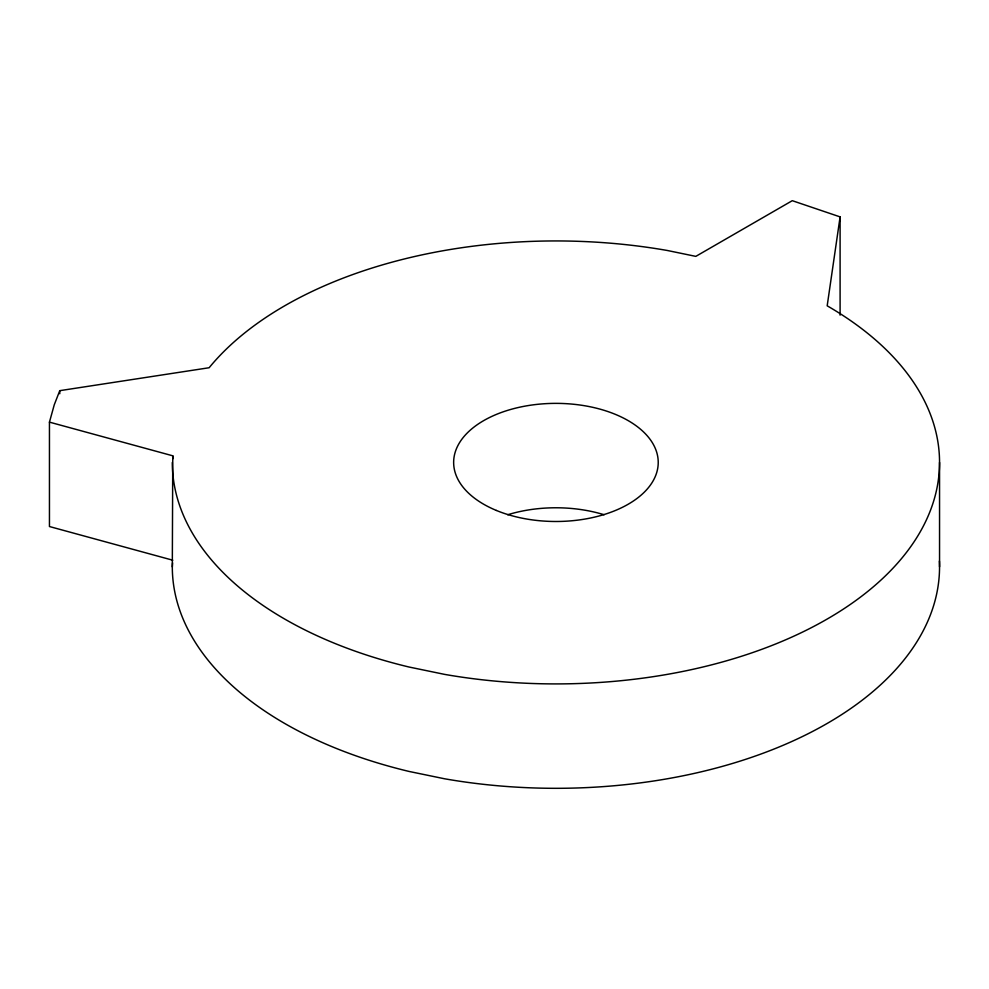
<?xml version="1.0" encoding="UTF-8"?>
<svg xmlns="http://www.w3.org/2000/svg" width="989" height="989" viewBox="0 0 989 989"><rect width="100%" height="100%" fill="white"/><g stroke="black" fill="none" stroke-linecap="round" stroke-linejoin="round"><path stroke-width="1.48" d="M939.414 561.035A383.621 221.487 0 0 1 444.568 778.776L409.125 771.457A383.621 221.487 0 0 1 172.309 566.833L172.766 455.805L49.45 422.13L54.259 404.81L59.76 390.667L209.136 367.735A383.621 221.487 0 0 1 667.291 250.477L695.811 256.374L792.276 200.68L840.094 216.888L840.094 315.157M172.309 566.833L172.581 562.865M840.094 216.888L827.187 305.811A383.621 221.487 0 0 1 884.97 576.29A383.621 221.487 0 0 1 444.568 674.374L409.125 667.043A383.621 221.487 0 0 1 172.309 462.432M172.766 560.207L49.45 526.531L49.45 422.13M939.55 462.432L939.55 566.833M172.766 455.805L172.766 458.871M59.76 390.667L59.76 393.746M507.703 514.75A102.3 59.068 0 0 1 604.155 514.75M496.342 510.435A102.3 59.068 0 0 0 657.734 468.217A102.3 59.068 0 0 0 513.711 408.63A102.3 59.068 0 0 0 496.342 510.435"/></g></svg>
